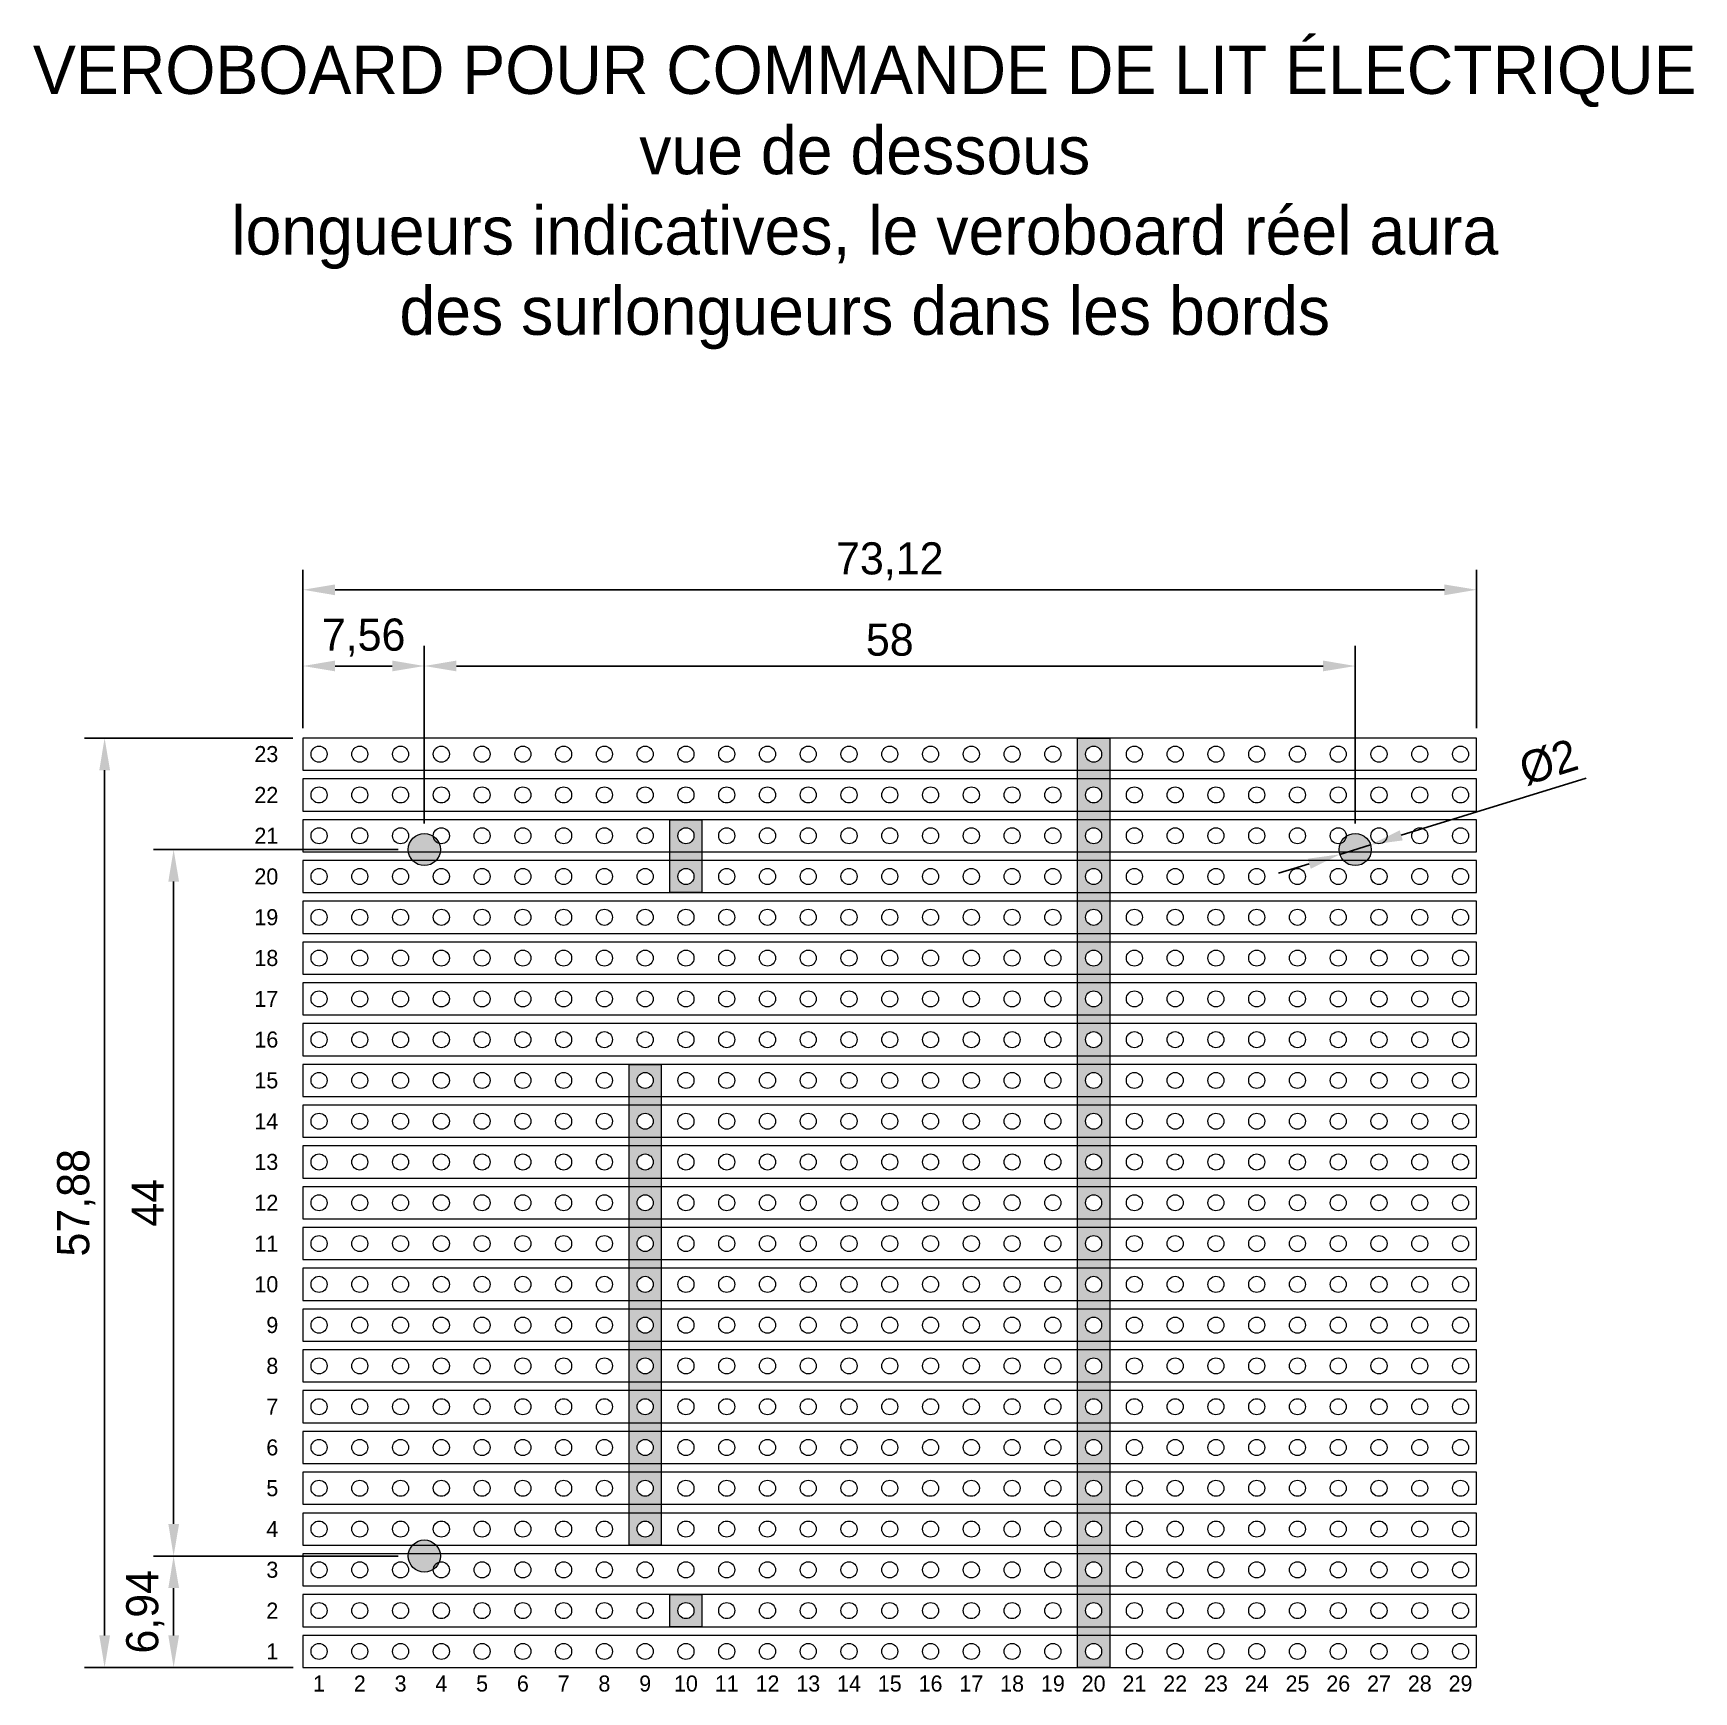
# Model space of a CAD drawing. Header units: millimetres. Extents: x -18 to 242, y -3 to 101.
# Drawn here: x -17.8 to 85.7, y -2.5 to 100.8 of the extents above.
import ezdxf

# ---------------------------------------------------------------- set-up
doc = ezdxf.new("R2010")
doc.units = ezdxf.units.MM
doc.layers.get('0').update_dxf_attribs({"lineweight": 5})
doc.layers.get('Defpoints').update_dxf_attribs({"color": 5})
doc.layers.add('texte et cotes', color=7, linetype='Continuous', lineweight=13)
doc.styles.get("Standard").update_dxf_attribs({"font": 'ARIsoP1.shx'})
doc.dimstyles.new('ISO-25', dxfattribs={"dimtxt": 2, "dimasz": 2, "dimexe": 1.25, "dimexo": 0.625, "dimtad": 1, "dimtxsty": 'Standard', "dimcen": 2.5, "dimadec": 0, "dimazin": 0, "dimtfac": 1, "dimtmove": 0, "dimatfit": 3, "dimfxl": 1, "dimarcsym": 0})

# ---------------------------------------------------------------- blocks, each defined once
blk = doc.blocks.new('*D4')
at = {"layer": 'Defpoints', "color": 0}
for p in [(-9.06, 5.94), (5.56, 5.94), (-1, -1)]:
    blk.add_point(p, dxfattribs=at)
at = {"layer": 'texte et cotes', "color": 0, "lineweight": -2}
for p, q in [((4.94, 5.94), (-10.31, 5.94)), ((-9.06, 1), (-9.06, 3.94)), ((-1.62, -1), (-10.31, -1))]:
    blk.add_line(p, q, dxfattribs=at)
at = {"layer": 'texte et cotes', "color": 0}
for points in [[(-8.72, 3.94), (-9.39, 3.94), (-9.06, 5.94)], [(-9.39, 1), (-8.72, 1), (-9.06, -1)]]:
    blk.add_solid(points, dxfattribs=at)
at = {"layer": 'texte et cotes', "color": 0, "insert": (-10.83, 2.47), "char_height": 2, "attachment_point": 5, "rotation": 90}
blk.add_mtext('6,94', dxfattribs=at)
blk = doc.blocks.new('*D5')
at = {"layer": 'Defpoints', "color": 0}
for p in [(-9.06, 49.94), (5.56, 49.94), (5.56, 5.94)]:
    blk.add_point(p, dxfattribs=at)
at = {"layer": 'texte et cotes', "color": 0, "lineweight": -2}
for p, q in [((4.94, 49.94), (-10.31, 49.94)), ((-9.06, 7.94), (-9.06, 47.94)), ((4.94, 5.94), (-10.31, 5.94))]:
    blk.add_line(p, q, dxfattribs=at)
at = {"layer": 'texte et cotes', "color": 0}
for points in [[(-8.72, 47.94), (-9.39, 47.94), (-9.06, 49.94)], [(-9.39, 7.94), (-8.72, 7.94), (-9.06, 5.94)]]:
    blk.add_solid(points, dxfattribs=at)
at = {"layer": 'texte et cotes', "color": 0, "insert": (-10.68, 27.94), "char_height": 2, "attachment_point": 5, "rotation": 90}
blk.add_mtext('44', dxfattribs=at)
blk = doc.blocks.new('*D6')
at = {"layer": 'Defpoints', "color": 0}
for p in [(-13.36, 56.88), (-1, 56.88), (-1, -1)]:
    blk.add_point(p, dxfattribs=at)
at = {"layer": 'texte et cotes', "color": 0, "lineweight": -2}
for p, q in [((-1.63, 56.88), (-14.61, 56.88)), ((-13.36, 1), (-13.36, 54.88)), ((-1.63, -1), (-14.61, -1))]:
    blk.add_line(p, q, dxfattribs=at)
at = {"layer": 'texte et cotes', "color": 0}
for points in [[(-13.02, 54.88), (-13.69, 54.88), (-13.36, 56.88)], [(-13.69, 1), (-13.02, 1), (-13.36, -1)]]:
    blk.add_solid(points, dxfattribs=at)
at = {"layer": 'texte et cotes', "color": 0, "insert": (-15.13, 27.94), "char_height": 2, "attachment_point": 5, "rotation": 90}
blk.add_mtext('57,88', dxfattribs=at)
blk = doc.blocks.new('*D7')
at = {"layer": 'Defpoints', "color": 0}
for p in [(6.56, 61.37), (-1, 56.88), (6.56, 50.94)]:
    blk.add_point(p, dxfattribs=at)
at = {"layer": 'texte et cotes', "color": 0, "lineweight": -2}
for p, q in [((-1, 57.51), (-1, 62.62)), ((6.56, 51.57), (6.56, 62.62)), ((1, 61.37), (4.56, 61.37))]:
    blk.add_line(p, q, dxfattribs=at)
at = {"layer": 'texte et cotes', "color": 0}
for points in [[(1, 61.71), (1, 61.04), (-1, 61.37)], [(4.56, 61.04), (4.56, 61.71), (6.56, 61.37)]]:
    blk.add_solid(points, dxfattribs=at)
at = {"layer": 'texte et cotes', "color": 0, "insert": (2.78, 63.14), "char_height": 2, "attachment_point": 5}
blk.add_mtext('7,56', dxfattribs=at)
blk = doc.blocks.new('*D8')
at = {"layer": 'Defpoints', "color": 0}
for p in [(6.56, 61.37), (6.56, 50.94), (64.56, 50.94)]:
    blk.add_point(p, dxfattribs=at)
at = {"layer": 'texte et cotes', "color": 0, "lineweight": -2}
for p, q in [((6.56, 51.57), (6.56, 62.62)), ((64.56, 51.57), (64.56, 62.62)), ((62.56, 61.37), (8.56, 61.37))]:
    blk.add_line(p, q, dxfattribs=at)
at = {"layer": 'texte et cotes', "color": 0}
for points in [[(8.56, 61.71), (8.56, 61.04), (6.56, 61.37)], [(62.56, 61.04), (62.56, 61.71), (64.56, 61.37)]]:
    blk.add_solid(points, dxfattribs=at)
at = {"layer": 'texte et cotes', "color": 0, "insert": (35.56, 63), "char_height": 2, "attachment_point": 5}
blk.add_mtext('58', dxfattribs=at)
blk = doc.blocks.new('*D9')
at = {"layer": 'Defpoints', "color": 0}
for p in [(72.12, 66.12), (-1, 56.88), (72.12, 56.88)]:
    blk.add_point(p, dxfattribs=at)
at = {"layer": 'texte et cotes', "color": 0, "lineweight": -2}
for p, q in [((-1, 57.51), (-1, 67.37)), ((72.12, 57.51), (72.12, 67.37)), ((1, 66.12), (70.12, 66.12))]:
    blk.add_line(p, q, dxfattribs=at)
at = {"layer": 'texte et cotes', "color": 0}
for points in [[(1, 66.45), (1, 65.78), (-1, 66.12)], [(70.12, 65.78), (70.12, 66.45), (72.12, 66.12)]]:
    blk.add_solid(points, dxfattribs=at)
at = {"layer": 'texte et cotes', "color": 0, "insert": (35.56, 67.89), "char_height": 2, "attachment_point": 5}
blk.add_mtext('73,12', dxfattribs=at)
blk = doc.blocks.new('*D10')
at = {"color": 0, "lineweight": -2}
for p, q in [((67.43, 50.83), (78.94, 54.38)), ((63.6, 49.64), (65.52, 50.24)), ((61.69, 49.05), (59.78, 48.46))]:
    blk.add_line(p, q, dxfattribs=at)
at = {"color": 0}
for points in [[(67.33, 51.14), (67.52, 50.51), (65.52, 50.24)], [(61.79, 48.74), (61.6, 49.37), (63.6, 49.64)]]:
    blk.add_solid(points, dxfattribs=at)
at = {"layer": 'Defpoints', "color": 0}
for p in [(65.52, 50.24), (63.6, 49.64)]:
    blk.add_point(p, dxfattribs=at)
at = {"color": 0, "insert": (76.61, 55.37), "char_height": 2, "attachment_point": 5, "rotation": 17.1742}
blk.add_mtext('%%c2', dxfattribs=at)

msp = doc.modelspace()

# ---------------------------------------------------------------- hatches: boundary and pattern name
h = msp.add_hatch(color=256)
h.paths.add_polyline_path([(47.26, -1), (47.26, 56.88), (49.26, 56.88), (49.26, -1)])
edge = h.paths.add_edge_path(flags=16)
edge.add_arc((48.26, 0), 0.5, 0, 360)
edge = h.paths.add_edge_path(flags=16)
edge.add_arc((48.26, 2.54), 0.5, 0, 360)
edge = h.paths.add_edge_path(flags=16)
edge.add_arc((48.26, 5.08), 0.5, 0, 360)
edge = h.paths.add_edge_path(flags=16)
edge.add_arc((48.26, 7.62), 0.5, 0, 360)
edge = h.paths.add_edge_path(flags=16)
edge.add_arc((48.26, 10.16), 0.5, 0, 360)
edge = h.paths.add_edge_path(flags=16)
edge.add_arc((48.26, 12.7), 0.5, 0, 360)
edge = h.paths.add_edge_path(flags=16)
edge.add_arc((48.26, 15.24), 0.5, 0, 360)
edge = h.paths.add_edge_path(flags=16)
edge.add_arc((48.26, 17.78), 0.5, 0, 360)
edge = h.paths.add_edge_path(flags=16)
edge.add_arc((48.26, 20.32), 0.5, 0, 360)
edge = h.paths.add_edge_path(flags=16)
edge.add_arc((48.26, 22.86), 0.5, 0, 360)
edge = h.paths.add_edge_path(flags=16)
edge.add_arc((48.26, 25.4), 0.5, 0, 360)
edge = h.paths.add_edge_path(flags=16)
edge.add_arc((48.26, 27.94), 0.5, 0, 360)
edge = h.paths.add_edge_path(flags=16)
edge.add_arc((48.26, 30.48), 0.5, 0, 360)
edge = h.paths.add_edge_path(flags=16)
edge.add_arc((48.26, 33.02), 0.5, 0, 360)
edge = h.paths.add_edge_path(flags=16)
edge.add_arc((48.26, 35.56), 0.5, 0, 360)
edge = h.paths.add_edge_path(flags=16)
edge.add_arc((48.26, 38.1), 0.5, 0, 360)
edge = h.paths.add_edge_path(flags=16)
edge.add_arc((48.26, 40.64), 0.5, 0, 360)
edge = h.paths.add_edge_path(flags=16)
edge.add_arc((48.26, 43.18), 0.5, 0, 360)
edge = h.paths.add_edge_path(flags=16)
edge.add_arc((48.26, 45.72), 0.5, 0, 360)
edge = h.paths.add_edge_path(flags=16)
edge.add_arc((48.26, 48.26), 0.5, 0, 360)
edge = h.paths.add_edge_path(flags=16)
edge.add_arc((48.26, 50.8), 0.5, 0, 360)
edge = h.paths.add_edge_path(flags=16)
edge.add_arc((48.26, 53.34), 0.5, 0, 360)
edge = h.paths.add_edge_path(flags=16)
edge.add_arc((48.26, 55.88), 0.5, 0, 360)
h = msp.add_hatch(color=256)
h.paths.add_polyline_path([(21.86, 47.26), (21.86, 51.8), (23.86, 51.8), (23.86, 47.26)])
edge = h.paths.add_edge_path(flags=16)
edge.add_arc((22.86, 48.26), 0.5, 0, 360)
edge = h.paths.add_edge_path(flags=16)
edge.add_arc((22.86, 50.8), 0.5, 0, 360)
h = msp.add_hatch(color=256)
edge = h.paths.add_edge_path()
edge.add_arc((6.56, 49.94), 1, 0, 360)
h = msp.add_hatch(color=256)
edge = h.paths.add_edge_path()
edge.add_arc((64.56, 49.94), 1, 0, 360)
h = msp.add_hatch(color=256)
h.paths.add_polyline_path([(19.32, 6.62), (19.32, 36.56), (21.32, 36.56), (21.32, 6.62)])
edge = h.paths.add_edge_path(flags=16)
edge.add_arc((20.32, 7.62), 0.5, 0, 360)
edge = h.paths.add_edge_path(flags=16)
edge.add_arc((20.32, 10.16), 0.5, 0, 360)
edge = h.paths.add_edge_path(flags=16)
edge.add_arc((20.32, 12.7), 0.5, 0, 360)
edge = h.paths.add_edge_path(flags=16)
edge.add_arc((20.32, 15.24), 0.5, 0, 360)
edge = h.paths.add_edge_path(flags=16)
edge.add_arc((20.32, 17.78), 0.5, 0, 360)
edge = h.paths.add_edge_path(flags=16)
edge.add_arc((20.32, 20.32), 0.5, 0, 360)
edge = h.paths.add_edge_path(flags=16)
edge.add_arc((20.32, 22.86), 0.5, 0, 360)
edge = h.paths.add_edge_path(flags=16)
edge.add_arc((20.32, 25.4), 0.5, 0, 360)
edge = h.paths.add_edge_path(flags=16)
edge.add_arc((20.32, 27.94), 0.5, 0, 360)
edge = h.paths.add_edge_path(flags=16)
edge.add_arc((20.32, 30.48), 0.5, 0, 360)
edge = h.paths.add_edge_path(flags=16)
edge.add_arc((20.32, 33.02), 0.5, 0, 360)
edge = h.paths.add_edge_path(flags=16)
edge.add_arc((20.32, 35.56), 0.5, 0, 360)
h = msp.add_hatch(color=256)
edge = h.paths.add_edge_path()
edge.add_arc((6.56, 5.94), 1, 0, 360)
h = msp.add_hatch(color=256)
h.paths.add_polyline_path([(21.86, 1.54), (21.86, 3.54), (23.86, 3.54), (23.86, 1.54)])
edge = h.paths.add_edge_path(flags=16)
edge.add_arc((22.86, 2.54), 0.5, 0, 360)

# ---------------------------------------------------------------- linework, layer by layer
for points in [[(72.12, 54.88), (72.12, 56.88), (-1, 56.88), (-1, 54.88)], [(47.26, -1), (47.26, 56.88), (49.26, 56.88), (49.26, -1)], [(72.12, 52.34), (72.12, 54.34), (-1, 54.34), (-1, 52.34)], [(72.12, 49.8), (72.12, 51.8), (-1, 51.8), (-1, 49.8)], [(21.86, 47.26), (21.86, 51.8), (23.86, 51.8), (23.86, 47.26)], [(72.12, 47.26), (72.12, 49.26), (-1, 49.26), (-1, 47.26)], [(72.12, 44.72), (72.12, 46.72), (-1, 46.72), (-1, 44.72)], [(72.12, 42.18), (72.12, 44.18), (-1, 44.18), (-1, 42.18)], [(72.12, 39.64), (72.12, 41.64), (-1, 41.64), (-1, 39.64)], [(72.12, 37.1), (72.12, 39.1), (-1, 39.1), (-1, 37.1)], [(72.12, 34.56), (72.12, 36.56), (-1, 36.56), (-1, 34.56)], [(19.32, 6.62), (19.32, 36.56), (21.32, 36.56), (21.32, 6.62)], [(72.12, 32.02), (72.12, 34.02), (-1, 34.02), (-1, 32.02)], [(72.12, 29.48), (72.12, 31.48), (-1, 31.48), (-1, 29.48)], [(72.12, 26.94), (72.12, 28.94), (-1, 28.94), (-1, 26.94)], [(72.12, 24.4), (72.12, 26.4), (-1, 26.4), (-1, 24.4)], [(72.12, 21.86), (72.12, 23.86), (-1, 23.86), (-1, 21.86)], [(72.12, 19.32), (72.12, 21.32), (-1, 21.32), (-1, 19.32)], [(72.12, 16.78), (72.12, 18.78), (-1, 18.78), (-1, 16.78)], [(72.12, 14.24), (72.12, 16.24), (-1, 16.24), (-1, 14.24)], [(72.12, 11.7), (72.12, 13.7), (-1, 13.7), (-1, 11.7)], [(72.12, 9.16), (72.12, 11.16), (-1, 11.16), (-1, 9.16)], [(72.12, 6.62), (72.12, 8.62), (-1, 8.62), (-1, 6.62)], [(72.12, 4.08), (72.12, 6.08), (-1, 6.08), (-1, 4.08)], [(72.12, 1.54), (72.12, 3.54), (-1, 3.54), (-1, 1.54)], [(21.86, 1.54), (21.86, 3.54), (23.86, 3.54), (23.86, 1.54)], [(72.12, -1), (72.12, 1), (-1, 1), (-1, -1)]]:
    msp.add_lwpolyline(points, close=True)
for centre, radius in [((0, 55.88), 0.5), ((2.54, 55.88), 0.5), ((5.08, 55.88), 0.5), ((7.62, 55.88), 0.5), ((10.16, 55.88), 0.5), ((12.7, 55.88), 0.5), ((15.24, 55.88), 0.5), ((17.78, 55.88), 0.5), ((20.32, 55.88), 0.5), ((22.86, 55.88), 0.5), ((25.4, 55.88), 0.5), ((27.94, 55.88), 0.5), ((30.48, 55.88), 0.5), ((33.02, 55.88), 0.5), ((35.56, 55.88), 0.5), ((38.1, 55.88), 0.5), ((40.64, 55.88), 0.5), ((43.18, 55.88), 0.5), ((45.72, 55.88), 0.5), ((48.26, 55.88), 0.5), ((50.8, 55.88), 0.5), ((53.34, 55.88), 0.5), ((55.88, 55.88), 0.5), ((58.42, 55.88), 0.5), ((60.96, 55.88), 0.5), ((63.5, 55.88), 0.5), ((66.04, 55.88), 0.5), ((68.58, 55.88), 0.5), ((71.12, 55.88), 0.5), ((0, 53.34), 0.5), ((2.54, 53.34), 0.5), ((5.08, 53.34), 0.5), ((7.62, 53.34), 0.5), ((10.16, 53.34), 0.5), ((12.7, 53.34), 0.5), ((15.24, 53.34), 0.5), ((17.78, 53.34), 0.5), ((20.32, 53.34), 0.5), ((22.86, 53.34), 0.5), ((25.4, 53.34), 0.5), ((27.94, 53.34), 0.5), ((30.48, 53.34), 0.5), ((33.02, 53.34), 0.5), ((35.56, 53.34), 0.5), ((38.1, 53.34), 0.5), ((40.64, 53.34), 0.5), ((43.18, 53.34), 0.5), ((45.72, 53.34), 0.5), ((48.26, 53.34), 0.5), ((50.8, 53.34), 0.5), ((53.34, 53.34), 0.5), ((55.88, 53.34), 0.5), ((58.42, 53.34), 0.5), ((60.96, 53.34), 0.5), ((63.5, 53.34), 0.5), ((66.04, 53.34), 0.5), ((68.58, 53.34), 0.5), ((71.12, 53.34), 0.5), ((0, 50.8), 0.5), ((2.54, 50.8), 0.5), ((5.08, 50.8), 0.5), ((6.56, 49.94), 1), ((7.62, 50.8), 0.5), ((10.16, 50.8), 0.5), ((12.7, 50.8), 0.5), ((15.24, 50.8), 0.5), ((17.78, 50.8), 0.5), ((20.32, 50.8), 0.5), ((22.86, 50.8), 0.5), ((25.4, 50.8), 0.5), ((27.94, 50.8), 0.5), ((30.48, 50.8), 0.5), ((33.02, 50.8), 0.5), ((35.56, 50.8), 0.5), ((38.1, 50.8), 0.5), ((40.64, 50.8), 0.5), ((43.18, 50.8), 0.5), ((45.72, 50.8), 0.5), ((48.26, 50.8), 0.5), ((50.8, 50.8), 0.5), ((53.34, 50.8), 0.5), ((55.88, 50.8), 0.5), ((58.42, 50.8), 0.5), ((60.96, 50.8), 0.5), ((63.5, 50.8), 0.5), ((64.56, 49.94), 1), ((66.04, 50.8), 0.5), ((68.58, 50.8), 0.5), ((71.12, 50.8), 0.5), ((0, 48.26), 0.5), ((2.54, 48.26), 0.5), ((5.08, 48.26), 0.5), ((7.62, 48.26), 0.5), ((10.16, 48.26), 0.5), ((12.7, 48.26), 0.5), ((15.24, 48.26), 0.5), ((17.78, 48.26), 0.5), ((20.32, 48.26), 0.5), ((22.86, 48.26), 0.5), ((25.4, 48.26), 0.5), ((27.94, 48.26), 0.5), ((30.48, 48.26), 0.5), ((33.02, 48.26), 0.5), ((35.56, 48.26), 0.5), ((38.1, 48.26), 0.5), ((40.64, 48.26), 0.5), ((43.18, 48.26), 0.5), ((45.72, 48.26), 0.5), ((48.26, 48.26), 0.5), ((50.8, 48.26), 0.5), ((53.34, 48.26), 0.5), ((55.88, 48.26), 0.5), ((58.42, 48.26), 0.5), ((60.96, 48.26), 0.5), ((63.5, 48.26), 0.5), ((66.04, 48.26), 0.5), ((68.58, 48.26), 0.5), ((71.12, 48.26), 0.5), ((0, 45.72), 0.5), ((2.54, 45.72), 0.5), ((5.08, 45.72), 0.5), ((7.62, 45.72), 0.5), ((10.16, 45.72), 0.5), ((12.7, 45.72), 0.5), ((15.24, 45.72), 0.5), ((17.78, 45.72), 0.5), ((20.32, 45.72), 0.5), ((22.86, 45.72), 0.5), ((25.4, 45.72), 0.5), ((27.94, 45.72), 0.5), ((30.48, 45.72), 0.5), ((33.02, 45.72), 0.5), ((35.56, 45.72), 0.5), ((38.1, 45.72), 0.5), ((40.64, 45.72), 0.5), ((43.18, 45.72), 0.5), ((45.72, 45.72), 0.5), ((48.26, 45.72), 0.5), ((50.8, 45.72), 0.5), ((53.34, 45.72), 0.5), ((55.88, 45.72), 0.5), ((58.42, 45.72), 0.5), ((60.96, 45.72), 0.5), ((63.5, 45.72), 0.5), ((66.04, 45.72), 0.5), ((68.58, 45.72), 0.5), ((71.12, 45.72), 0.5), ((0, 43.18), 0.5), ((2.54, 43.18), 0.5), ((5.08, 43.18), 0.5), ((7.62, 43.18), 0.5), ((10.16, 43.18), 0.5), ((12.7, 43.18), 0.5), ((15.24, 43.18), 0.5), ((17.78, 43.18), 0.5), ((20.32, 43.18), 0.5), ((22.86, 43.18), 0.5), ((25.4, 43.18), 0.5), ((27.94, 43.18), 0.5), ((30.48, 43.18), 0.5), ((33.02, 43.18), 0.5), ((35.56, 43.18), 0.5), ((38.1, 43.18), 0.5), ((40.64, 43.18), 0.5), ((43.18, 43.18), 0.5), ((45.72, 43.18), 0.5), ((48.26, 43.18), 0.5), ((50.8, 43.18), 0.5), ((53.34, 43.18), 0.5), ((55.88, 43.18), 0.5), ((58.42, 43.18), 0.5), ((60.96, 43.18), 0.5), ((63.5, 43.18), 0.5), ((66.04, 43.18), 0.5), ((68.58, 43.18), 0.5), ((71.12, 43.18), 0.5), ((0, 40.64), 0.5), ((2.54, 40.64), 0.5), ((5.08, 40.64), 0.5), ((7.62, 40.64), 0.5), ((10.16, 40.64), 0.5), ((12.7, 40.64), 0.5), ((15.24, 40.64), 0.5), ((17.78, 40.64), 0.5), ((20.32, 40.64), 0.5), ((22.86, 40.64), 0.5), ((25.4, 40.64), 0.5), ((27.94, 40.64), 0.5), ((30.48, 40.64), 0.5), ((33.02, 40.64), 0.5), ((35.56, 40.64), 0.5), ((38.1, 40.64), 0.5), ((40.64, 40.64), 0.5), ((43.18, 40.64), 0.5), ((45.72, 40.64), 0.5), ((48.26, 40.64), 0.5), ((50.8, 40.64), 0.5), ((53.34, 40.64), 0.5), ((55.88, 40.64), 0.5), ((58.42, 40.64), 0.5), ((60.96, 40.64), 0.5), ((63.5, 40.64), 0.5), ((66.04, 40.64), 0.5), ((68.58, 40.64), 0.5), ((71.12, 40.64), 0.5), ((0, 38.1), 0.5), ((2.54, 38.1), 0.5), ((5.08, 38.1), 0.5), ((7.62, 38.1), 0.5), ((10.16, 38.1), 0.5), ((12.7, 38.1), 0.5), ((15.24, 38.1), 0.5), ((17.78, 38.1), 0.5), ((20.32, 38.1), 0.5), ((22.86, 38.1), 0.5), ((25.4, 38.1), 0.5), ((27.94, 38.1), 0.5), ((30.48, 38.1), 0.5), ((33.02, 38.1), 0.5), ((35.56, 38.1), 0.5), ((38.1, 38.1), 0.5), ((40.64, 38.1), 0.5), ((43.18, 38.1), 0.5), ((45.72, 38.1), 0.5), ((48.26, 38.1), 0.5), ((50.8, 38.1), 0.5), ((53.34, 38.1), 0.5), ((55.88, 38.1), 0.5), ((58.42, 38.1), 0.5), ((60.96, 38.1), 0.5), ((63.5, 38.1), 0.5), ((66.04, 38.1), 0.5), ((68.58, 38.1), 0.5), ((71.12, 38.1), 0.5), ((0, 35.56), 0.5), ((2.54, 35.56), 0.5), ((5.08, 35.56), 0.5), ((7.62, 35.56), 0.5), ((10.16, 35.56), 0.5), ((12.7, 35.56), 0.5), ((15.24, 35.56), 0.5), ((17.78, 35.56), 0.5), ((20.32, 35.56), 0.5), ((22.86, 35.56), 0.5), ((25.4, 35.56), 0.5), ((27.94, 35.56), 0.5), ((30.48, 35.56), 0.5), ((33.02, 35.56), 0.5), ((35.56, 35.56), 0.5), ((38.1, 35.56), 0.5), ((40.64, 35.56), 0.5), ((43.18, 35.56), 0.5), ((45.72, 35.56), 0.5), ((48.26, 35.56), 0.5), ((50.8, 35.56), 0.5), ((53.34, 35.56), 0.5), ((55.88, 35.56), 0.5), ((58.42, 35.56), 0.5), ((60.96, 35.56), 0.5), ((63.5, 35.56), 0.5), ((66.04, 35.56), 0.5), ((68.58, 35.56), 0.5), ((71.12, 35.56), 0.5), ((0, 33.02), 0.5), ((2.54, 33.02), 0.5), ((5.08, 33.02), 0.5), ((7.62, 33.02), 0.5), ((10.16, 33.02), 0.5), ((12.7, 33.02), 0.5), ((15.24, 33.02), 0.5), ((17.78, 33.02), 0.5), ((20.32, 33.02), 0.5), ((22.86, 33.02), 0.5), ((25.4, 33.02), 0.5), ((27.94, 33.02), 0.5), ((30.48, 33.02), 0.5), ((33.02, 33.02), 0.5), ((35.56, 33.02), 0.5), ((38.1, 33.02), 0.5), ((40.64, 33.02), 0.5), ((43.18, 33.02), 0.5), ((45.72, 33.02), 0.5), ((48.26, 33.02), 0.5), ((50.8, 33.02), 0.5), ((53.34, 33.02), 0.5), ((55.88, 33.02), 0.5), ((58.42, 33.02), 0.5), ((60.96, 33.02), 0.5), ((63.5, 33.02), 0.5), ((66.04, 33.02), 0.5), ((68.58, 33.02), 0.5), ((71.12, 33.02), 0.5), ((0, 30.48), 0.5), ((2.54, 30.48), 0.5), ((5.08, 30.48), 0.5), ((7.62, 30.48), 0.5), ((10.16, 30.48), 0.5), ((12.7, 30.48), 0.5), ((15.24, 30.48), 0.5), ((17.78, 30.48), 0.5), ((20.32, 30.48), 0.5), ((22.86, 30.48), 0.5), ((25.4, 30.48), 0.5), ((27.94, 30.48), 0.5), ((30.48, 30.48), 0.5), ((33.02, 30.48), 0.5), ((35.56, 30.48), 0.5), ((38.1, 30.48), 0.5), ((40.64, 30.48), 0.5), ((43.18, 30.48), 0.5), ((45.72, 30.48), 0.5), ((48.26, 30.48), 0.5), ((50.8, 30.48), 0.5), ((53.34, 30.48), 0.5), ((55.88, 30.48), 0.5), ((58.42, 30.48), 0.5), ((60.96, 30.48), 0.5), ((63.5, 30.48), 0.5), ((66.04, 30.48), 0.5), ((68.58, 30.48), 0.5), ((71.12, 30.48), 0.5), ((0, 27.94), 0.5), ((2.54, 27.94), 0.5), ((5.08, 27.94), 0.5), ((7.62, 27.94), 0.5), ((10.16, 27.94), 0.5), ((12.7, 27.94), 0.5), ((15.24, 27.94), 0.5), ((17.78, 27.94), 0.5), ((20.32, 27.94), 0.5), ((22.86, 27.94), 0.5), ((25.4, 27.94), 0.5), ((27.94, 27.94), 0.5), ((30.48, 27.94), 0.5), ((33.02, 27.94), 0.5), ((35.56, 27.94), 0.5), ((38.1, 27.94), 0.5), ((40.64, 27.94), 0.5), ((43.18, 27.94), 0.5), ((45.72, 27.94), 0.5), ((48.26, 27.94), 0.5), ((50.8, 27.94), 0.5), ((53.34, 27.94), 0.5), ((55.88, 27.94), 0.5), ((58.42, 27.94), 0.5), ((60.96, 27.94), 0.5), ((63.5, 27.94), 0.5), ((66.04, 27.94), 0.5), ((68.58, 27.94), 0.5), ((71.12, 27.94), 0.5), ((0, 25.4), 0.5), ((2.54, 25.4), 0.5), ((5.08, 25.4), 0.5), ((7.62, 25.4), 0.5), ((10.16, 25.4), 0.5), ((12.7, 25.4), 0.5), ((15.24, 25.4), 0.5), ((17.78, 25.4), 0.5), ((20.32, 25.4), 0.5), ((22.86, 25.4), 0.5), ((25.4, 25.4), 0.5), ((27.94, 25.4), 0.5), ((30.48, 25.4), 0.5), ((33.02, 25.4), 0.5), ((35.56, 25.4), 0.5), ((38.1, 25.4), 0.5), ((40.64, 25.4), 0.5), ((43.18, 25.4), 0.5), ((45.72, 25.4), 0.5), ((48.26, 25.4), 0.5), ((50.8, 25.4), 0.5), ((53.34, 25.4), 0.5), ((55.88, 25.4), 0.5), ((58.42, 25.4), 0.5), ((60.96, 25.4), 0.5), ((63.5, 25.4), 0.5), ((66.04, 25.4), 0.5), ((68.58, 25.4), 0.5), ((71.12, 25.4), 0.5), ((0, 22.86), 0.5), ((2.54, 22.86), 0.5), ((5.08, 22.86), 0.5), ((7.62, 22.86), 0.5), ((10.16, 22.86), 0.5), ((12.7, 22.86), 0.5), ((15.24, 22.86), 0.5), ((17.78, 22.86), 0.5), ((20.32, 22.86), 0.5), ((22.86, 22.86), 0.5), ((25.4, 22.86), 0.5), ((27.94, 22.86), 0.5), ((30.48, 22.86), 0.5), ((33.02, 22.86), 0.5), ((35.56, 22.86), 0.5), ((38.1, 22.86), 0.5), ((40.64, 22.86), 0.5), ((43.18, 22.86), 0.5), ((45.72, 22.86), 0.5), ((48.26, 22.86), 0.5), ((50.8, 22.86), 0.5), ((53.34, 22.86), 0.5), ((55.88, 22.86), 0.5), ((58.42, 22.86), 0.5), ((60.96, 22.86), 0.5), ((63.5, 22.86), 0.5), ((66.04, 22.86), 0.5), ((68.58, 22.86), 0.5), ((71.12, 22.86), 0.5), ((0, 20.32), 0.5), ((2.54, 20.32), 0.5), ((5.08, 20.32), 0.5), ((7.62, 20.32), 0.5), ((10.16, 20.32), 0.5), ((12.7, 20.32), 0.5), ((15.24, 20.32), 0.5), ((17.78, 20.32), 0.5), ((20.32, 20.32), 0.5), ((22.86, 20.32), 0.5), ((25.4, 20.32), 0.5), ((27.94, 20.32), 0.5), ((30.48, 20.32), 0.5), ((33.02, 20.32), 0.5), ((35.56, 20.32), 0.5), ((38.1, 20.32), 0.5), ((40.64, 20.32), 0.5), ((43.18, 20.32), 0.5), ((45.72, 20.32), 0.5), ((48.26, 20.32), 0.5), ((50.8, 20.32), 0.5), ((53.34, 20.32), 0.5), ((55.88, 20.32), 0.5), ((58.42, 20.32), 0.5), ((60.96, 20.32), 0.5), ((63.5, 20.32), 0.5), ((66.04, 20.32), 0.5), ((68.58, 20.32), 0.5), ((71.12, 20.32), 0.5), ((0, 17.78), 0.5), ((2.54, 17.78), 0.5), ((5.08, 17.78), 0.5), ((7.62, 17.78), 0.5), ((10.16, 17.78), 0.5), ((12.7, 17.78), 0.5), ((15.24, 17.78), 0.5), ((17.78, 17.78), 0.5), ((20.32, 17.78), 0.5), ((22.86, 17.78), 0.5), ((25.4, 17.78), 0.5), ((27.94, 17.78), 0.5), ((30.48, 17.78), 0.5), ((33.02, 17.78), 0.5), ((35.56, 17.78), 0.5), ((38.1, 17.78), 0.5), ((40.64, 17.78), 0.5), ((43.18, 17.78), 0.5), ((45.72, 17.78), 0.5), ((48.26, 17.78), 0.5), ((50.8, 17.78), 0.5), ((53.34, 17.78), 0.5), ((55.88, 17.78), 0.5), ((58.42, 17.78), 0.5), ((60.96, 17.78), 0.5), ((63.5, 17.78), 0.5), ((66.04, 17.78), 0.5), ((68.58, 17.78), 0.5), ((71.12, 17.78), 0.5), ((0, 15.24), 0.5), ((2.54, 15.24), 0.5), ((5.08, 15.24), 0.5), ((7.62, 15.24), 0.5), ((10.16, 15.24), 0.5), ((12.7, 15.24), 0.5), ((15.24, 15.24), 0.5), ((17.78, 15.24), 0.5), ((20.32, 15.24), 0.5), ((22.86, 15.24), 0.5), ((25.4, 15.24), 0.5), ((27.94, 15.24), 0.5), ((30.48, 15.24), 0.5), ((33.02, 15.24), 0.5), ((35.56, 15.24), 0.5), ((38.1, 15.24), 0.5), ((40.64, 15.24), 0.5), ((43.18, 15.24), 0.5), ((45.72, 15.24), 0.5), ((48.26, 15.24), 0.5), ((50.8, 15.24), 0.5), ((53.34, 15.24), 0.5), ((55.88, 15.24), 0.5), ((58.42, 15.24), 0.5), ((60.96, 15.24), 0.5), ((63.5, 15.24), 0.5), ((66.04, 15.24), 0.5), ((68.58, 15.24), 0.5), ((71.12, 15.24), 0.5), ((0, 12.7), 0.5), ((2.54, 12.7), 0.5), ((5.08, 12.7), 0.5), ((7.62, 12.7), 0.5), ((10.16, 12.7), 0.5), ((12.7, 12.7), 0.5), ((15.24, 12.7), 0.5), ((17.78, 12.7), 0.5), ((20.32, 12.7), 0.5), ((22.86, 12.7), 0.5), ((25.4, 12.7), 0.5), ((27.94, 12.7), 0.5), ((30.48, 12.7), 0.5), ((33.02, 12.7), 0.5), ((35.56, 12.7), 0.5), ((38.1, 12.7), 0.5), ((40.64, 12.7), 0.5), ((43.18, 12.7), 0.5), ((45.72, 12.7), 0.5), ((48.26, 12.7), 0.5), ((50.8, 12.7), 0.5), ((53.34, 12.7), 0.5), ((55.88, 12.7), 0.5), ((58.42, 12.7), 0.5), ((60.96, 12.7), 0.5), ((63.5, 12.7), 0.5), ((66.04, 12.7), 0.5), ((68.58, 12.7), 0.5), ((71.12, 12.7), 0.5), ((0, 10.16), 0.5), ((2.54, 10.16), 0.5), ((5.08, 10.16), 0.5), ((7.62, 10.16), 0.5), ((10.16, 10.16), 0.5), ((12.7, 10.16), 0.5), ((15.24, 10.16), 0.5), ((17.78, 10.16), 0.5), ((20.32, 10.16), 0.5), ((22.86, 10.16), 0.5), ((25.4, 10.16), 0.5), ((27.94, 10.16), 0.5), ((30.48, 10.16), 0.5), ((33.02, 10.16), 0.5), ((35.56, 10.16), 0.5), ((38.1, 10.16), 0.5), ((40.64, 10.16), 0.5), ((43.18, 10.16), 0.5), ((45.72, 10.16), 0.5), ((48.26, 10.16), 0.5), ((50.8, 10.16), 0.5), ((53.34, 10.16), 0.5), ((55.88, 10.16), 0.5), ((58.42, 10.16), 0.5), ((60.96, 10.16), 0.5), ((63.5, 10.16), 0.5), ((66.04, 10.16), 0.5), ((68.58, 10.16), 0.5), ((71.12, 10.16), 0.5), ((0, 7.62), 0.5), ((2.54, 7.62), 0.5), ((5.08, 7.62), 0.5), ((7.62, 7.62), 0.5), ((10.16, 7.62), 0.5), ((12.7, 7.62), 0.5), ((15.24, 7.62), 0.5), ((17.78, 7.62), 0.5), ((20.32, 7.62), 0.5), ((22.86, 7.62), 0.5), ((25.4, 7.62), 0.5), ((27.94, 7.62), 0.5), ((30.48, 7.62), 0.5), ((33.02, 7.62), 0.5), ((35.56, 7.62), 0.5), ((38.1, 7.62), 0.5), ((40.64, 7.62), 0.5), ((43.18, 7.62), 0.5), ((45.72, 7.62), 0.5), ((48.26, 7.62), 0.5), ((50.8, 7.62), 0.5), ((53.34, 7.62), 0.5), ((55.88, 7.62), 0.5), ((58.42, 7.62), 0.5), ((60.96, 7.62), 0.5), ((63.5, 7.62), 0.5), ((66.04, 7.62), 0.5), ((68.58, 7.62), 0.5), ((71.12, 7.62), 0.5), ((6.56, 5.94), 1), ((0, 5.08), 0.5), ((2.54, 5.08), 0.5), ((5.08, 5.08), 0.5), ((7.62, 5.08), 0.5), ((10.16, 5.08), 0.5), ((12.7, 5.08), 0.5), ((15.24, 5.08), 0.5), ((17.78, 5.08), 0.5), ((20.32, 5.08), 0.5), ((22.86, 5.08), 0.5), ((25.4, 5.08), 0.5), ((27.94, 5.08), 0.5), ((30.48, 5.08), 0.5), ((33.02, 5.08), 0.5), ((35.56, 5.08), 0.5), ((38.1, 5.08), 0.5), ((40.64, 5.08), 0.5), ((43.18, 5.08), 0.5), ((45.72, 5.08), 0.5), ((48.26, 5.08), 0.5), ((50.8, 5.08), 0.5), ((53.34, 5.08), 0.5), ((55.88, 5.08), 0.5), ((58.42, 5.08), 0.5), ((60.96, 5.08), 0.5), ((63.5, 5.08), 0.5), ((66.04, 5.08), 0.5), ((68.58, 5.08), 0.5), ((71.12, 5.08), 0.5), ((0, 2.54), 0.5), ((2.54, 2.54), 0.5), ((5.08, 2.54), 0.5), ((7.62, 2.54), 0.5), ((10.16, 2.54), 0.5), ((12.7, 2.54), 0.5), ((15.24, 2.54), 0.5), ((17.78, 2.54), 0.5), ((20.32, 2.54), 0.5), ((22.86, 2.54), 0.5), ((25.4, 2.54), 0.5), ((27.94, 2.54), 0.5), ((30.48, 2.54), 0.5), ((33.02, 2.54), 0.5), ((35.56, 2.54), 0.5), ((38.1, 2.54), 0.5), ((40.64, 2.54), 0.5), ((43.18, 2.54), 0.5), ((45.72, 2.54), 0.5), ((48.26, 2.54), 0.5), ((50.8, 2.54), 0.5), ((53.34, 2.54), 0.5), ((55.88, 2.54), 0.5), ((58.42, 2.54), 0.5), ((60.96, 2.54), 0.5), ((63.5, 2.54), 0.5), ((66.04, 2.54), 0.5), ((68.58, 2.54), 0.5), ((71.12, 2.54), 0.5), ((0, 0), 0.5), ((2.54, 0), 0.5), ((5.08, 0), 0.5), ((7.62, 0), 0.5), ((10.16, 0), 0.5), ((12.7, 0), 0.5), ((15.24, 0), 0.5), ((17.78, 0), 0.5), ((20.32, 0), 0.5), ((22.86, 0), 0.5), ((25.4, 0), 0.5), ((27.94, 0), 0.5), ((30.48, 0), 0.5), ((33.02, 0), 0.5), ((35.56, 0), 0.5), ((38.1, 0), 0.5), ((40.64, 0), 0.5), ((43.18, 0), 0.5), ((45.72, 0), 0.5), ((48.26, 0), 0.5), ((50.8, 0), 0.5), ((53.34, 0), 0.5), ((55.88, 0), 0.5), ((58.42, 0), 0.5), ((60.96, 0), 0.5), ((63.5, 0), 0.5), ((66.04, 0), 0.5), ((68.58, 0), 0.5), ((71.12, 0), 0.5)]:
    msp.add_circle(centre, radius)

# ---------------------------------------------------------------- texts
at = {"layer": 'texte et cotes'}
for s, insert, char_height, width, attachment_point in [('{VEROBOARD POUR COMMANDE DE LIT ÉLECTRIQUE\\Pvue de dessous\\Plongueurs indicatives, le veroboard réel aura\\Pdes surlongueurs dans les bords}', (34, 100), 3, 100, 2), ('{\\FARIsoP1.shx|c0;23}', (-2.54, 55.88), 1, 0.34914, 6), ('{\\FARIsoP1.shx|c0;22}', (-2.54, 53.34), 1, 0.34914, 6), ('{\\FARIsoP1.shx|c0;21}', (-2.54, 50.8), 1, 0.34914, 6), ('{\\FARIsoP1.shx|c0;20}', (-2.54, 48.26), 1, 0.34914, 6), ('{\\FARIsoP1.shx|c0;19}', (-2.54, 45.72), 1, 0.34914, 6), ('{\\FARIsoP1.shx|c0;18}', (-2.54, 43.18), 1, 0.34914, 6), ('{\\FARIsoP1.shx|c0;17}', (-2.54, 40.64), 1, 0.34914, 6), ('{\\FARIsoP1.shx|c0;16}', (-2.54, 38.1), 1, 0.34914, 6), ('{\\FARIsoP1.shx|c0;15}', (-2.54, 35.56), 1, 0.34914, 6), ('{\\FARIsoP1.shx|c0;14}', (-2.54, 33.02), 1, 0.34914, 6), ('{\\FARIsoP1.shx|c0;13}', (-2.54, 30.48), 1, 0.34914, 6), ('{\\FARIsoP1.shx|c0;12}', (-2.54, 27.94), 1, 0.34914, 6), ('{\\FARIsoP1.shx|c0;11}', (-2.54, 25.4), 1, 0.34914, 6), ('{\\FARIsoP1.shx|c0;10}', (-2.54, 22.86), 1, 0.34914, 6), ('{\\FARIsoP1.shx|c0;9}', (-2.54, 20.32), 1, 0.34914, 6), ('{\\FARIsoP1.shx|c0;8}', (-2.54, 17.78), 1, 0.34914, 6), ('{\\FARIsoP1.shx|c0;7}', (-2.54, 15.24), 1, 0.34914, 6), ('{\\FARIsoP1.shx|c0;6}', (-2.54, 12.7), 1, 0.34914, 6), ('{\\FARIsoP1.shx|c0;5}', (-2.54, 10.16), 1, 0.34914, 6), ('{\\FARIsoP1.shx|c0;4}', (-2.54, 7.62), 1, 0.34914, 6), ('{\\FARIsoP1.shx|c0;3}', (-2.54, 5.08), 1, 0.34914, 6), ('{\\FARIsoP1.shx|c0;2}', (-2.54, 2.54), 1, 0.34914, 6), ('{\\FARIsoP1.shx|c0;1}', (-2.54, 0), 1, 0.34914, 6), ('{\\FARIsoP1.shx|c0;1}', (0, -1.5), 1, 0.34914, 2), ('{\\FARIsoP1.shx|c0;2}', (2.54, -1.5), 1, 0.34914, 2), ('{\\FARIsoP1.shx|c0;3}', (5.08, -1.5), 1, 0.34914, 2), ('{\\FARIsoP1.shx|c0;4}', (7.62, -1.5), 1, 0.34914, 2), ('{\\FARIsoP1.shx|c0;5}', (10.16, -1.5), 1, 0.34914, 2), ('{\\FARIsoP1.shx|c0;6}', (12.7, -1.5), 1, 0.34914, 2), ('{\\FARIsoP1.shx|c0;7}', (15.24, -1.5), 1, 0.34914, 2), ('{\\FARIsoP1.shx|c0;8}', (17.78, -1.5), 1, 0.34914, 2), ('{\\FARIsoP1.shx|c0;9}', (20.32, -1.5), 1, 0.34914, 2), ('{\\FARIsoP1.shx|c0;10}', (22.86, -1.5), 1, 0.34914, 2), ('{\\FARIsoP1.shx|c0;11}', (25.4, -1.5), 1, 0.34914, 2), ('{\\FARIsoP1.shx|c0;12}', (27.94, -1.5), 1, 0.34914, 2), ('{\\FARIsoP1.shx|c0;13}', (30.48, -1.5), 1, 0.34914, 2), ('{\\FARIsoP1.shx|c0;14}', (33.02, -1.5), 1, 0.34914, 2), ('{\\FARIsoP1.shx|c0;15}', (35.56, -1.5), 1, 0.34914, 2), ('{\\FARIsoP1.shx|c0;16}', (38.1, -1.5), 1, 0.34914, 2), ('{\\FARIsoP1.shx|c0;17}', (40.64, -1.5), 1, 0.34914, 2), ('{\\FARIsoP1.shx|c0;18}', (43.18, -1.5), 1, 0.34914, 2), ('{\\FARIsoP1.shx|c0;19}', (45.72, -1.5), 1, 0.34914, 2), ('{\\FARIsoP1.shx|c0;20}', (48.26, -1.5), 1, 0.34914, 2), ('{\\FARIsoP1.shx|c0;21}', (50.8, -1.5), 1, 0.34914, 2), ('{\\FARIsoP1.shx|c0;22}', (53.34, -1.5), 1, 0.34914, 2), ('{\\FARIsoP1.shx|c0;23}', (55.88, -1.5), 1, 0.34914, 2), ('{\\FARIsoP1.shx|c0;24}', (58.42, -1.5), 1, 0.34914, 2), ('{\\FARIsoP1.shx|c0;25}', (60.96, -1.5), 1, 0.34914, 2), ('{\\FARIsoP1.shx|c0;26}', (63.5, -1.5), 1, 0.34914, 2), ('{\\FARIsoP1.shx|c0;27}', (66.04, -1.5), 1, 0.34914, 2), ('{\\FARIsoP1.shx|c0;28}', (68.58, -1.5), 1, 0.34914, 2), ('{\\FARIsoP1.shx|c0;29}', (71.12, -1.5), 1, 0.34914, 2)]:
    msp.add_mtext(s, dxfattribs=dict(at, insert=insert, char_height=char_height, width=width, attachment_point=attachment_point))

# ---------------------------------------------------------------- dimensions: what is measured, and where the dimension line sits
dim = msp.add_diameter_dim_2p(p1=(63.605, 49.645), p2=(65.515, 50.235), dimstyle='ISO-25')
dim.commit()
dim.dimension.update_dxf_attribs({"geometry": '*D10', "text_midpoint": (77.092, 53.813), "dimtype": 163})
for base, p1, p2, picture, middle in [((72.12, 66.116), (-1, 56.88), (72.12, 56.88), '*D9', (35.56, 67.887)), ((6.56, 61.372), (-1, 56.88), (6.56, 50.94), '*D7', (2.78, 63.143)), ((6.56, 61.372), (64.56, 50.94), (6.56, 50.94), '*D8', (35.56, 62.997))]:
    dim = msp.add_linear_dim(base=base, p1=p1, p2=p2, dimstyle='ISO-25', override={"dimlfac": 1}, dxfattribs=at)
    dim.commit()
    dim.dimension.update_dxf_attribs({"geometry": picture, "text_midpoint": middle})
for base, p1, p2, picture, middle in [((-13.355, 56.88), (-1, -1), (-1, 56.88), '*D6', (-15.126, 27.94)), ((-9.058, 49.94), (5.56, 5.94), (5.56, 49.94), '*D5', (-10.683, 27.94)), ((-9.058, 5.94), (-1, -1), (5.56, 5.94), '*D4', (-10.829, 2.47))]:
    dim = msp.add_linear_dim(base=base, p1=p1, p2=p2, angle=90, dimstyle='ISO-25', override={"dimlfac": 1}, dxfattribs=at)
    dim.commit()
    dim.dimension.update_dxf_attribs({"geometry": picture, "text_midpoint": middle})

doc.saveas('drawing.dxf')
